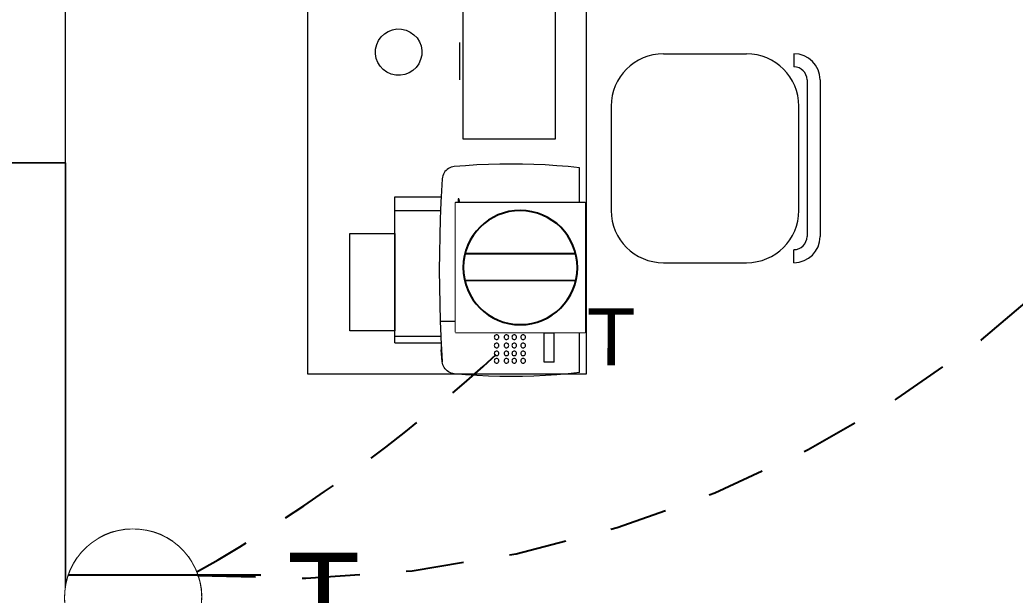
# Model space of a CAD drawing. Header units: metres. Extents: x -17 to 101, y 0 to 79.
# Drawn here: x 57.01 to 59.153, y 27.453 to 28.692 of the extents above; entities that cross this region are included whole.
import ezdxf

# ---------------------------------------------------------------- set-up
doc = ezdxf.new("R2010")
doc.units = ezdxf.units.M
doc.set_wipeout_variables(frame=1)
doc.linetypes.add('CONTINUA', pattern=[0])
doc.linetypes.add('HIDDEN2', pattern=[0.1875, 0.125, -0.0625])
doc.layers.add('Cotas varias El', color=253, linetype='Continuous', lineweight=13)
doc.layers.add('TOMACORRIENTE', color=5, linetype='HIDDEN2', lineweight=30)
doc.styles.add('style1', font='arial.ttf', dxfattribs={"height": 0.35})

# ---------------------------------------------------------------- blocks, each defined once
blk = doc.blocks.new('TOMACORRIENTE EN PISO')
at = {"layer": 'TOMACORRIENTE', "linetype": 'CONTINUA', "lineweight": 25}
blk.add_lwpolyline([(-0.1663, -0.1663), (0.1662, -0.1663), (0.1662, 0.1662), (-0.1663, 0.1662)], close=True, dxfattribs=at)
at = {"layer": 'TOMACORRIENTE', "color": 5, "linetype": 'CONTINUA', "style": 'style1', "text_generation_flag": 4}
blk.add_text('T', height=0.1466, rotation=179.8829, dxfattribs=at).set_placement((0.2959, -0.2513))
at = {"linetype": 'CONTINUA', "lineweight": 25}
blk.add_wipeout([(-0.1663, -0.1663), (0.1662, -0.1663), (0.1662, 0.1662), (-0.1663, 0.1662)], dxfattribs=at).dxf.layer = 'TOMACORRIENTE'
at = {"layer": 'TOMACORRIENTE', "color": 5, "linetype": 'CONTINUA', "lineweight": 25}
for p, q in [((-0.1421, 0.0364), (0.1422, 0.0358)), ((-0.1429, -0.0327), (0.1428, -0.0333))]:
    blk.add_line(p, q, dxfattribs=at)
blk.add_ellipse((0, 0), major_axis=(0.1039, 0.1035), ratio=1, start_param=5.497787, end_param=11.780972, dxfattribs=at)
blk = doc.blocks.new('Tomacorriente con puesta a tierra')
at = {"layer": 'TOMACORRIENTE'}
blk.add_lwpolyline([(0.111, 0.0379), (0.1065, 0.0493), (0.1007, 0.0601), (0.0939, 0.0703), (0.086, 0.0798), (0.0772, 0.0883), (0.0676, 0.0959), (0.0572, 0.1024), (0.0462, 0.1079), (0.0346, 0.1121), (0.0227, 0.1151), (0.0106, 0.1168), (-0.0017, 0.1173), (-0.014, 0.1165), (-0.0261, 0.1144), (-0.0379, 0.111), (-0.0493, 0.1065), (-0.0601, 0.1007), (-0.0703, 0.0939), (-0.0798, 0.086), (-0.0883, 0.0772), (-0.0959, 0.0676), (-0.1024, 0.0572), (-0.1079, 0.0462), (-0.1121, 0.0346), (-0.1151, 0.0227), (-0.1168, 0.0106), (-0.1173, -0.0017), (-0.1165, -0.014), (-0.1144, -0.0261), (-0.111, -0.0379), (-0.1065, -0.0493), (-0.1007, -0.0601), (-0.0939, -0.0703), (-0.086, -0.0798), (-0.0772, -0.0883), (-0.0676, -0.0959), (-0.0572, -0.1024), (-0.0462, -0.1079), (-0.0346, -0.1121), (-0.0227, -0.1151), (-0.0106, -0.1168), (0.0017, -0.1173), (0.014, -0.1165), (0.0261, -0.1144), (0.0379, -0.111), (0.0493, -0.1065), (0.0601, -0.1007), (0.0703, -0.0939), (0.0798, -0.086), (0.0883, -0.0772), (0.0959, -0.0676), (0.1024, -0.0572), (0.1079, -0.0462), (0.1121, -0.0346), (0.1151, -0.0227), (0.1168, -0.0106), (0.1173, 0.0017), (0.1165, 0.014), (0.1144, 0.0261)], close=True, dxfattribs=at)
at = {"layer": 'TOMACORRIENTE', "color": 5, "linetype": 'CONTINUA', "style": 'style1', "text_generation_flag": 4}
blk.add_text('T', height=0.1466, rotation=180, dxfattribs=at).set_placement((0.3906, -0.0687))
blk.add_wipeout([(0.111, 0.0379), (0.1065, 0.0493), (0.1007, 0.0601), (0.0939, 0.0703), (0.086, 0.0798), (0.0772, 0.0883), (0.0676, 0.0959), (0.0572, 0.1024), (0.0462, 0.1079), (0.0346, 0.1121), (0.0227, 0.1151), (0.0106, 0.1168), (-0.0017, 0.1173), (-0.014, 0.1165), (-0.0261, 0.1144), (-0.0379, 0.111), (-0.0493, 0.1065), (-0.0601, 0.1007), (-0.0703, 0.0939), (-0.0798, 0.086), (-0.0883, 0.0772), (-0.0959, 0.0676), (-0.1024, 0.0572), (-0.1079, 0.0462), (-0.1121, 0.0346), (-0.1151, 0.0227), (-0.1168, 0.0106), (-0.1173, -0.0017), (-0.1165, -0.014), (-0.1144, -0.0261), (-0.111, -0.0379), (-0.1065, -0.0493), (-0.1007, -0.0601), (-0.0939, -0.0703), (-0.086, -0.0798), (-0.0772, -0.0883), (-0.0676, -0.0959), (-0.0572, -0.1024), (-0.0462, -0.1079), (-0.0346, -0.1121), (-0.0227, -0.1151), (-0.0106, -0.1168), (0.0017, -0.1173), (0.014, -0.1165), (0.0261, -0.1144), (0.0379, -0.111), (0.0493, -0.1065), (0.0601, -0.1007), (0.0703, -0.0939), (0.0798, -0.086), (0.0883, -0.0772), (0.0959, -0.0676), (0.1024, -0.0572), (0.1079, -0.0462), (0.1121, -0.0346), (0.1151, -0.0227), (0.1168, -0.0106), (0.1173, 0.0017), (0.1165, 0.014), (0.1144, 0.0261)]).dxf.layer = 'TOMACORRIENTE'
at = {"layer": 'TOMACORRIENTE', "color": 5, "linetype": 'CONTINUA'}
for p, q in [((-0.1107, 0.0388), (0.2197, 0.0388)), ((-0.1107, -0.0388), (0.2197, -0.0388))]:
    blk.add_line(p, q, dxfattribs=at)

msp = doc.modelspace()

# ---------------------------------------------------------------- linework, layer by layer
at = {"layer": 'Cotas varias El', "extrusion": (0.00481, 0.03756, 0.999283)}
msp.add_line((57.9563, 28.6431, -0.0409), (57.9563, 28.5631, -0.0379), dxfattribs=at)
at = {"layer": 'Cotas varias El', "linetype": 'ByBlock'}
for p, q in [((58.3955, 28.6191), (58.5748, 28.6191)), ((58.6768, 28.6191), (58.6768, 28.591)), ((58.7049, 28.5629), (58.7049, 28.2254)), ((58.733, 28.5629), (58.733, 28.2254)), ((58.283, 28.5066), (58.283, 28.2816)), ((58.6873, 28.2816), (58.6873, 28.5066)), ((58.6768, 28.1691), (58.6768, 28.1972)), ((58.3955, 28.1691), (58.5748, 28.1691))]:
    msp.add_line(p, q, dxfattribs=at)
at = {"layer": 'Cotas varias El'}
for p, q in [((57.1077, 28.3839), (57.1077, 27.1296)), ((58.0431, 28.3814, -0.0424), (58.0186, 28.3807, -0.0424)), ((58.0676, 28.3816, -0.0424), (58.0431, 28.3814, -0.0424)), ((58.0922, 28.3814, -0.0424), (58.0676, 28.3816, -0.0424)), ((58.1167, 28.3807, -0.0424), (58.0922, 28.3814, -0.0424)), ((57.9232, 28.3625, -0.0424), (57.9216, 28.3596, -0.0424)), ((57.9251, 28.3653, -0.0424), (57.9232, 28.3625, -0.0424)), ((57.9273, 28.3678, -0.0424), (57.9251, 28.3653, -0.0424)), ((57.9298, 28.37, -0.0424), (57.9273, 28.3678, -0.0424)), ((57.9325, 28.3719, -0.0424), (57.9298, 28.37, -0.0424)), ((57.9354, 28.3735, -0.0424), (57.9325, 28.3719, -0.0424)), ((57.9385, 28.3748, -0.0424), (57.9354, 28.3735, -0.0424)), ((57.9418, 28.3756, -0.0424), (57.9385, 28.3748, -0.0424)), ((57.9451, 28.3761, -0.0424), (57.9418, 28.3756, -0.0424)), ((57.9695, 28.3781, -0.0424), (57.9451, 28.3761, -0.0424)), ((57.994, 28.3796, -0.0424), (57.9695, 28.3781, -0.0424)), ((58.0186, 28.3807, -0.0424), (57.994, 28.3796, -0.0424)), ((58.1412, 28.3796, -0.0424), (58.1167, 28.3807, -0.0424)), ((58.1657, 28.3781, -0.0424), (58.1412, 28.3796, -0.0424)), ((58.1902, 28.3761, -0.0424), (58.1657, 28.3781, -0.0424)), ((58.2146, 28.3737, -0.0424), (58.1902, 28.3761, -0.0424)), ((58.2146, 28.0429, -0.0424), (58.2146, 28.3737, -0.0424)), ((57.9191, 28.3499, -0.0424), (57.9183, 28.337, -0.0424)), ((57.9196, 28.3532, -0.0424), (57.9191, 28.3499, -0.0424)), ((57.9204, 28.3564, -0.0424), (57.9196, 28.3532, -0.0424)), ((57.9216, 28.3596, -0.0424), (57.9204, 28.3564, -0.0424)), ((57.9183, 28.337, -0.0424), (57.9169, 28.3112, -0.0424)), ((57.8169, 28.2812, -0.0424), (57.8169, 28.3112, -0.0424)), ((57.8169, 28.3112, -0.0424), (57.9169, 28.3112, -0.0424)), ((57.9163, 28.3003, -0.0424), (57.9155, 28.2812, -0.0424)), ((57.9169, 28.3112, -0.0424), (57.9163, 28.3003, -0.0424)), ((57.9538, 28.3065, -0.0424), (57.9531, 28.2952, -0.0424)), ((57.9539, 28.3066, -0.0424), (57.9538, 28.3065, -0.0424)), ((57.954, 28.3067, -0.0424), (57.9539, 28.3066, -0.0424)), ((57.9541, 28.3068, -0.0424), (57.954, 28.3067, -0.0424)), ((57.9542, 28.3069, -0.0424), (57.9541, 28.3068, -0.0424)), ((57.9544, 28.3069, -0.0424), (57.9542, 28.3069, -0.0424)), ((57.9545, 28.3069, -0.0424), (57.9544, 28.3069, -0.0424)), ((57.9547, 28.3069, -0.0424), (57.9545, 28.3069, -0.0424)), ((57.9548, 28.3069, -0.0424), (57.9547, 28.3069, -0.0424)), ((57.9549, 28.3068, -0.0424), (57.9548, 28.3069, -0.0424)), ((57.955, 28.3067, -0.0424), (57.9549, 28.3068, -0.0424)), ((57.9551, 28.3066, -0.0424), (57.955, 28.3067, -0.0424)), ((57.9552, 28.3065, -0.0424), (57.9551, 28.3066, -0.0424)), ((57.9552, 28.3065, -0.0424), (57.9567, 28.2952, -0.0424)), ((57.8169, 28.2317, -0.0424), (57.8169, 28.2812, -0.0424)), ((57.9155, 28.2812, -0.0424), (57.8169, 28.2812, -0.0424)), ((57.9155, 28.2812, -0.0424), (57.9148, 28.2636, -0.0424)), ((57.9521, 28.2772, -0.0424), (57.9513, 28.2592, -0.0424)), ((57.9531, 28.2952, -0.0424), (57.9521, 28.2772, -0.0424)), ((57.9567, 28.2952, -0.0424), (57.9587, 28.2773, -0.0424)), ((57.9587, 28.2773, -0.0424), (57.9603, 28.2593, -0.0424)), ((57.9148, 28.2636, -0.0424), (57.9137, 28.2268, -0.0424)), ((57.9513, 28.2592, -0.0424), (57.9507, 28.2412, -0.0424)), ((57.9603, 28.2593, -0.0424), (57.9614, 28.2413, -0.0424)), ((57.7199, 28.0227, -0.0424), (57.7199, 28.2317, -0.0424)), ((57.7199, 28.2317, -0.0424), (57.7867, 28.2317, -0.0424)), ((57.7867, 28.2317, -0.0424), (57.8169, 28.2317, -0.0424)), ((57.8169, 28.2317, -0.0424), (57.8169, 28.0227, -0.0424)), ((57.8169, 28.0227, -0.0424), (57.8169, 28.2317, -0.0424)), ((57.9507, 28.2412, -0.0424), (57.9504, 28.2232, -0.0424)), ((57.9614, 28.2413, -0.0424), (57.9621, 28.2232, -0.0424)), ((57.9137, 28.2268, -0.0424), (57.913, 28.19, -0.0424)), ((57.9504, 28.2232, -0.0424), (57.9503, 28.2051, -0.0424)), ((57.9536, 28.219, -0.0424), (57.9536, 28.202, -0.0424)), ((57.9596, 28.219, -0.0424), (57.9536, 28.219, -0.0424)), ((57.9596, 28.202, -0.0424), (57.9596, 28.219, -0.0424)), ((57.9621, 28.2232, -0.0424), (57.9623, 28.2051, -0.0424)), ((57.913, 28.19, -0.0424), (57.9128, 28.1532, -0.0424)), ((57.9503, 28.2051, -0.0424), (57.9504, 28.1871, -0.0424)), ((57.9536, 28.202, -0.0424), (57.9596, 28.202, -0.0424)), ((57.9623, 28.2051, -0.0424), (57.9621, 28.1871, -0.0424)), ((57.9504, 28.1871, -0.0424), (57.9507, 28.1691, -0.0424)), ((57.9507, 28.1691, -0.0424), (57.9513, 28.1511, -0.0424)), ((57.9614, 28.169, -0.0424), (57.9603, 28.151, -0.0424)), ((57.9621, 28.1871, -0.0424), (57.9614, 28.169, -0.0424)), ((57.9128, 28.1532, -0.0424), (57.913, 28.1165, -0.0424)), ((57.9513, 28.1511, -0.0424), (57.9521, 28.1331, -0.0424)), ((57.9603, 28.151, -0.0424), (57.9587, 28.133, -0.0424)), ((57.9521, 28.1331, -0.0424), (57.9531, 28.1151, -0.0424)), ((57.9587, 28.133, -0.0424), (57.9567, 28.115, -0.0424)), ((57.913, 28.1165, -0.0424), (57.9137, 28.0797, -0.0424)), ((57.9531, 28.1151, -0.0424), (57.9535, 28.1094, -0.0424)), ((57.9535, 28.1091, -0.0424), (57.9535, 28.1094, -0.0424)), ((57.9537, 28.1088, -0.0424), (57.9535, 28.1091, -0.0424)), ((57.9539, 28.1085, -0.0424), (57.9537, 28.1088, -0.0424)), ((57.9542, 28.1084, -0.0424), (57.9539, 28.1085, -0.0424)), ((57.9545, 28.1083, -0.0424), (57.9542, 28.1084, -0.0424)), ((57.9548, 28.1082, -0.0424), (57.9545, 28.1083, -0.0424)), ((57.9551, 28.1083, -0.0424), (57.9548, 28.1082, -0.0424)), ((57.9554, 28.1084, -0.0424), (57.9551, 28.1083, -0.0424)), ((57.9557, 28.1087, -0.0424), (57.9554, 28.1084, -0.0424)), ((57.9559, 28.1089, -0.0424), (57.9557, 28.1087, -0.0424)), ((57.956, 28.1093, -0.0424), (57.9559, 28.1089, -0.0424)), ((57.9567, 28.115, -0.0424), (57.956, 28.1096, -0.0424)), ((57.956, 28.1096, -0.0424), (57.956, 28.1093, -0.0424)), ((57.9137, 28.0797, -0.0424), (57.9148, 28.0429, -0.0424)), ((57.9148, 28.0429, -0.0424), (58.2146, 28.0429, -0.0424)), ((57.9148, 28.0429, -0.0424), (57.9161, 28.0112, -0.0424)), ((58.2146, 27.9327, -0.0424), (58.2146, 28.0429, -0.0424)), ((57.7867, 28.0227, -0.0424), (57.7199, 28.0227, -0.0424)), ((57.8169, 28.0227, -0.0424), (57.7867, 28.0227, -0.0424)), ((57.8169, 28.0112, -0.0424), (57.8169, 28.0227, -0.0424)), ((58.139, 28.0182, -0.0424), (58.16, 28.0182, -0.0424)), ((58.139, 27.9552, -0.0424), (58.139, 28.0182, -0.0424)), ((58.16, 27.9552, -0.0424), (58.16, 28.0182, -0.0424)), ((57.8169, 28.0112, -0.0424), (57.9161, 28.0112, -0.0424)), ((57.8169, 27.9962, -0.0424), (57.8169, 28.0112, -0.0424)), ((57.8169, 27.9962, -0.0424), (57.9168, 27.9962, -0.0424)), ((57.9161, 28.0112, -0.0424), (57.9163, 28.0062, -0.0424)), ((57.9163, 28.0062, -0.0424), (57.9168, 27.9962, -0.0424)), ((57.9168, 27.9962, -0.0424), (57.9169, 27.9953, -0.0424)), ((57.9169, 27.9953, -0.0424), (57.9169, 27.9812, -0.0424)), ((57.9169, 27.9953, -0.0424), (57.9183, 27.9694, -0.0424)), ((58.0315, 28.0102, -0.0424), (58.0314, 28.0089, -0.0424)), ((58.0314, 28.0089, -0.0424), (58.0315, 28.0076, -0.0424)), ((58.032, 28.0114, -0.0424), (58.0315, 28.0102, -0.0424)), ((58.0315, 28.0076, -0.0424), (58.032, 28.0064, -0.0424)), ((58.0328, 28.0124, -0.0424), (58.032, 28.0114, -0.0424)), ((58.032, 28.0064, -0.0424), (58.0328, 28.0053, -0.0424)), ((58.0339, 28.0132, -0.0424), (58.0328, 28.0124, -0.0424)), ((58.0328, 28.0053, -0.0424), (58.0339, 28.0045, -0.0424)), ((58.0351, 28.0137, -0.0424), (58.0339, 28.0132, -0.0424)), ((58.0339, 28.0045, -0.0424), (58.0351, 28.004, -0.0424)), ((58.0351, 27.9957, -0.0424), (58.0339, 27.9952, -0.0424)), ((58.0364, 28.0139, -0.0424), (58.0351, 28.0137, -0.0424)), ((58.0351, 28.004, -0.0424), (58.0364, 28.0039, -0.0424)), ((58.0364, 27.9959, -0.0424), (58.0351, 27.9957, -0.0424)), ((58.0376, 28.0137, -0.0424), (58.0364, 28.0139, -0.0424)), ((58.0364, 28.0039, -0.0424), (58.0376, 28.004, -0.0424)), ((58.0376, 27.9957, -0.0424), (58.0364, 27.9959, -0.0424)), ((58.0389, 28.0132, -0.0424), (58.0376, 28.0137, -0.0424)), ((58.0376, 28.004, -0.0424), (58.0389, 28.0045, -0.0424)), ((58.0389, 27.9952, -0.0424), (58.0376, 27.9957, -0.0424)), ((58.0399, 28.0124, -0.0424), (58.0389, 28.0132, -0.0424)), ((58.0389, 28.0045, -0.0424), (58.0399, 28.0053, -0.0424)), ((58.0407, 28.0114, -0.0424), (58.0399, 28.0124, -0.0424)), ((58.0399, 28.0053, -0.0424), (58.0407, 28.0064, -0.0424)), ((58.0412, 28.0102, -0.0424), (58.0407, 28.0114, -0.0424)), ((58.0407, 28.0064, -0.0424), (58.0412, 28.0076, -0.0424)), ((58.0414, 28.0089, -0.0424), (58.0412, 28.0102, -0.0424)), ((58.0412, 28.0076, -0.0424), (58.0414, 28.0089, -0.0424)), ((58.0525, 28.0102, -0.0424), (58.0524, 28.0089, -0.0424)), ((58.0524, 28.0089, -0.0424), (58.0525, 28.0076, -0.0424)), ((58.053, 28.0114, -0.0424), (58.0525, 28.0102, -0.0424)), ((58.0525, 28.0076, -0.0424), (58.053, 28.0064, -0.0424)), ((58.0538, 28.0124, -0.0424), (58.053, 28.0114, -0.0424)), ((58.053, 28.0064, -0.0424), (58.0538, 28.0053, -0.0424)), ((58.0549, 28.0132, -0.0424), (58.0538, 28.0124, -0.0424)), ((58.0538, 28.0053, -0.0424), (58.0549, 28.0045, -0.0424)), ((58.0561, 28.0137, -0.0424), (58.0549, 28.0132, -0.0424)), ((58.0549, 28.0045, -0.0424), (58.0561, 28.004, -0.0424)), ((58.0561, 27.9957, -0.0424), (58.0549, 27.9952, -0.0424)), ((58.0574, 28.0139, -0.0424), (58.0561, 28.0137, -0.0424)), ((58.0561, 28.004, -0.0424), (58.0574, 28.0039, -0.0424)), ((58.0574, 27.9959, -0.0424), (58.0561, 27.9957, -0.0424)), ((58.0586, 28.0137, -0.0424), (58.0574, 28.0139, -0.0424)), ((58.0574, 28.0039, -0.0424), (58.0586, 28.004, -0.0424)), ((58.0586, 27.9957, -0.0424), (58.0574, 27.9959, -0.0424)), ((58.0599, 28.0132, -0.0424), (58.0586, 28.0137, -0.0424)), ((58.0586, 28.004, -0.0424), (58.0599, 28.0045, -0.0424)), ((58.0599, 27.9952, -0.0424), (58.0586, 27.9957, -0.0424)), ((58.0609, 28.0124, -0.0424), (58.0599, 28.0132, -0.0424)), ((58.0599, 28.0045, -0.0424), (58.0609, 28.0053, -0.0424)), ((58.0617, 28.0114, -0.0424), (58.0609, 28.0124, -0.0424)), ((58.0609, 28.0053, -0.0424), (58.0617, 28.0064, -0.0424)), ((58.0622, 28.0102, -0.0424), (58.0617, 28.0114, -0.0424)), ((58.0617, 28.0064, -0.0424), (58.0622, 28.0076, -0.0424)), ((58.0624, 28.0089, -0.0424), (58.0622, 28.0102, -0.0424)), ((58.0622, 28.0076, -0.0424), (58.0624, 28.0089, -0.0424)), ((58.0695, 28.0102, -0.0424), (58.0694, 28.0089, -0.0424)), ((58.0694, 28.0089, -0.0424), (58.0695, 28.0076, -0.0424)), ((58.07, 28.0114, -0.0424), (58.0695, 28.0102, -0.0424)), ((58.0695, 28.0076, -0.0424), (58.07, 28.0064, -0.0424)), ((58.0708, 28.0124, -0.0424), (58.07, 28.0114, -0.0424)), ((58.07, 28.0064, -0.0424), (58.0708, 28.0053, -0.0424)), ((58.0719, 28.0132, -0.0424), (58.0708, 28.0124, -0.0424)), ((58.0708, 28.0053, -0.0424), (58.0719, 28.0045, -0.0424)), ((58.0731, 28.0137, -0.0424), (58.0719, 28.0132, -0.0424)), ((58.0719, 28.0045, -0.0424), (58.0731, 28.004, -0.0424)), ((58.0731, 27.9957, -0.0424), (58.0719, 27.9952, -0.0424)), ((58.0744, 28.0139, -0.0424), (58.0731, 28.0137, -0.0424)), ((58.0731, 28.004, -0.0424), (58.0744, 28.0039, -0.0424)), ((58.0744, 27.9959, -0.0424), (58.0731, 27.9957, -0.0424)), ((58.0756, 28.0137, -0.0424), (58.0744, 28.0139, -0.0424)), ((58.0744, 28.0039, -0.0424), (58.0756, 28.004, -0.0424)), ((58.0756, 27.9957, -0.0424), (58.0744, 27.9959, -0.0424)), ((58.0769, 28.0132, -0.0424), (58.0756, 28.0137, -0.0424)), ((58.0756, 28.004, -0.0424), (58.0769, 28.0045, -0.0424)), ((58.0769, 27.9952, -0.0424), (58.0756, 27.9957, -0.0424)), ((58.0779, 28.0124, -0.0424), (58.0769, 28.0132, -0.0424)), ((58.0769, 28.0045, -0.0424), (58.0779, 28.0053, -0.0424)), ((58.0787, 28.0114, -0.0424), (58.0779, 28.0124, -0.0424)), ((58.0779, 28.0053, -0.0424), (58.0787, 28.0064, -0.0424)), ((58.0792, 28.0102, -0.0424), (58.0787, 28.0114, -0.0424)), ((58.0787, 28.0064, -0.0424), (58.0792, 28.0076, -0.0424)), ((58.0794, 28.0089, -0.0424), (58.0792, 28.0102, -0.0424)), ((58.0792, 28.0076, -0.0424), (58.0794, 28.0089, -0.0424)), ((58.0885, 28.0102, -0.0424), (58.0884, 28.0089, -0.0424)), ((58.0884, 28.0089, -0.0424), (58.0885, 28.0076, -0.0424)), ((58.089, 28.0114, -0.0424), (58.0885, 28.0102, -0.0424)), ((58.0885, 28.0076, -0.0424), (58.089, 28.0064, -0.0424)), ((58.0898, 28.0124, -0.0424), (58.089, 28.0114, -0.0424)), ((58.089, 28.0064, -0.0424), (58.0898, 28.0053, -0.0424)), ((58.0909, 28.0132, -0.0424), (58.0898, 28.0124, -0.0424)), ((58.0898, 28.0053, -0.0424), (58.0909, 28.0045, -0.0424)), ((58.0921, 28.0137, -0.0424), (58.0909, 28.0132, -0.0424)), ((58.0909, 28.0045, -0.0424), (58.0921, 28.004, -0.0424)), ((58.0921, 27.9957, -0.0424), (58.0909, 27.9952, -0.0424)), ((58.0934, 28.0139, -0.0424), (58.0921, 28.0137, -0.0424)), ((58.0921, 28.004, -0.0424), (58.0934, 28.0039, -0.0424)), ((58.0934, 27.9959, -0.0424), (58.0921, 27.9957, -0.0424)), ((58.0946, 28.0137, -0.0424), (58.0934, 28.0139, -0.0424)), ((58.0934, 28.0039, -0.0424), (58.0946, 28.004, -0.0424)), ((58.0946, 27.9957, -0.0424), (58.0934, 27.9959, -0.0424)), ((58.0959, 28.0132, -0.0424), (58.0946, 28.0137, -0.0424)), ((58.0946, 28.004, -0.0424), (58.0959, 28.0045, -0.0424)), ((58.0959, 27.9952, -0.0424), (58.0946, 27.9957, -0.0424)), ((58.0969, 28.0124, -0.0424), (58.0959, 28.0132, -0.0424)), ((58.0959, 28.0045, -0.0424), (58.0969, 28.0053, -0.0424)), ((58.0977, 28.0114, -0.0424), (58.0969, 28.0124, -0.0424)), ((58.0969, 28.0053, -0.0424), (58.0977, 28.0064, -0.0424)), ((58.0982, 28.0102, -0.0424), (58.0977, 28.0114, -0.0424)), ((58.0977, 28.0064, -0.0424), (58.0982, 28.0076, -0.0424)), ((58.0984, 28.0089, -0.0424), (58.0982, 28.0102, -0.0424)), ((58.0982, 28.0076, -0.0424), (58.0984, 28.0089, -0.0424)), ((57.9191, 27.9558, -0.0424), (57.9169, 27.9812, -0.0424)), ((58.0315, 27.9922, -0.0424), (58.0314, 27.9909, -0.0424)), ((58.0314, 27.9909, -0.0424), (58.0315, 27.9896, -0.0424)), ((58.0315, 27.9752, -0.0424), (58.0314, 27.9739, -0.0424)), ((58.0314, 27.9739, -0.0424), (58.0315, 27.9726, -0.0424)), ((58.032, 27.9934, -0.0424), (58.0315, 27.9922, -0.0424)), ((58.0315, 27.9896, -0.0424), (58.032, 27.9884, -0.0424)), ((58.032, 27.9764, -0.0424), (58.0315, 27.9752, -0.0424)), ((58.0328, 27.9944, -0.0424), (58.032, 27.9934, -0.0424)), ((58.032, 27.9884, -0.0424), (58.0328, 27.9873, -0.0424)), ((58.0328, 27.9774, -0.0424), (58.032, 27.9764, -0.0424)), ((58.0339, 27.9952, -0.0424), (58.0328, 27.9944, -0.0424)), ((58.0328, 27.9873, -0.0424), (58.0339, 27.9865, -0.0424)), ((58.0339, 27.9782, -0.0424), (58.0328, 27.9774, -0.0424)), ((58.0339, 27.9865, -0.0424), (58.0351, 27.986, -0.0424)), ((58.0351, 27.9787, -0.0424), (58.0339, 27.9782, -0.0424)), ((58.0351, 27.986, -0.0424), (58.0364, 27.9859, -0.0424)), ((58.0364, 27.9789, -0.0424), (58.0351, 27.9787, -0.0424)), ((58.0364, 27.9859, -0.0424), (58.0376, 27.986, -0.0424)), ((58.0376, 27.9787, -0.0424), (58.0364, 27.9789, -0.0424)), ((58.0376, 27.986, -0.0424), (58.0389, 27.9865, -0.0424)), ((58.0389, 27.9782, -0.0424), (58.0376, 27.9787, -0.0424)), ((58.0399, 27.9944, -0.0424), (58.0389, 27.9952, -0.0424)), ((58.0389, 27.9865, -0.0424), (58.0399, 27.9873, -0.0424)), ((58.0399, 27.9774, -0.0424), (58.0389, 27.9782, -0.0424)), ((58.0407, 27.9934, -0.0424), (58.0399, 27.9944, -0.0424)), ((58.0399, 27.9873, -0.0424), (58.0407, 27.9884, -0.0424)), ((58.0407, 27.9764, -0.0424), (58.0399, 27.9774, -0.0424)), ((58.0412, 27.9922, -0.0424), (58.0407, 27.9934, -0.0424)), ((58.0407, 27.9884, -0.0424), (58.0412, 27.9896, -0.0424)), ((58.0412, 27.9752, -0.0424), (58.0407, 27.9764, -0.0424)), ((58.0414, 27.9909, -0.0424), (58.0412, 27.9922, -0.0424)), ((58.0412, 27.9896, -0.0424), (58.0414, 27.9909, -0.0424)), ((58.0414, 27.9739, -0.0424), (58.0412, 27.9752, -0.0424)), ((58.0412, 27.9726, -0.0424), (58.0414, 27.9739, -0.0424)), ((58.0525, 27.9922, -0.0424), (58.0524, 27.9909, -0.0424)), ((58.0524, 27.9909, -0.0424), (58.0525, 27.9896, -0.0424)), ((58.0525, 27.9752, -0.0424), (58.0524, 27.9739, -0.0424)), ((58.0524, 27.9739, -0.0424), (58.0525, 27.9726, -0.0424)), ((58.053, 27.9934, -0.0424), (58.0525, 27.9922, -0.0424)), ((58.0525, 27.9896, -0.0424), (58.053, 27.9884, -0.0424)), ((58.053, 27.9764, -0.0424), (58.0525, 27.9752, -0.0424)), ((58.0538, 27.9944, -0.0424), (58.053, 27.9934, -0.0424)), ((58.053, 27.9884, -0.0424), (58.0538, 27.9873, -0.0424)), ((58.0538, 27.9774, -0.0424), (58.053, 27.9764, -0.0424)), ((58.0549, 27.9952, -0.0424), (58.0538, 27.9944, -0.0424)), ((58.0538, 27.9873, -0.0424), (58.0549, 27.9865, -0.0424)), ((58.0549, 27.9782, -0.0424), (58.0538, 27.9774, -0.0424)), ((58.0549, 27.9865, -0.0424), (58.0561, 27.986, -0.0424)), ((58.0561, 27.9787, -0.0424), (58.0549, 27.9782, -0.0424)), ((58.0561, 27.986, -0.0424), (58.0574, 27.9859, -0.0424)), ((58.0574, 27.9789, -0.0424), (58.0561, 27.9787, -0.0424)), ((58.0574, 27.9859, -0.0424), (58.0586, 27.986, -0.0424)), ((58.0586, 27.9787, -0.0424), (58.0574, 27.9789, -0.0424)), ((58.0586, 27.986, -0.0424), (58.0599, 27.9865, -0.0424)), ((58.0599, 27.9782, -0.0424), (58.0586, 27.9787, -0.0424)), ((58.0609, 27.9944, -0.0424), (58.0599, 27.9952, -0.0424)), ((58.0599, 27.9865, -0.0424), (58.0609, 27.9873, -0.0424)), ((58.0609, 27.9774, -0.0424), (58.0599, 27.9782, -0.0424)), ((58.0617, 27.9934, -0.0424), (58.0609, 27.9944, -0.0424)), ((58.0609, 27.9873, -0.0424), (58.0617, 27.9884, -0.0424)), ((58.0617, 27.9764, -0.0424), (58.0609, 27.9774, -0.0424)), ((58.0622, 27.9922, -0.0424), (58.0617, 27.9934, -0.0424)), ((58.0617, 27.9884, -0.0424), (58.0622, 27.9896, -0.0424)), ((58.0622, 27.9752, -0.0424), (58.0617, 27.9764, -0.0424)), ((58.0624, 27.9909, -0.0424), (58.0622, 27.9922, -0.0424)), ((58.0622, 27.9896, -0.0424), (58.0624, 27.9909, -0.0424)), ((58.0624, 27.9739, -0.0424), (58.0622, 27.9752, -0.0424)), ((58.0622, 27.9726, -0.0424), (58.0624, 27.9739, -0.0424)), ((58.0695, 27.9922, -0.0424), (58.0694, 27.9909, -0.0424)), ((58.0694, 27.9909, -0.0424), (58.0695, 27.9896, -0.0424)), ((58.0695, 27.9752, -0.0424), (58.0694, 27.9739, -0.0424)), ((58.0694, 27.9739, -0.0424), (58.0695, 27.9726, -0.0424)), ((58.07, 27.9934, -0.0424), (58.0695, 27.9922, -0.0424)), ((58.0695, 27.9896, -0.0424), (58.07, 27.9884, -0.0424)), ((58.07, 27.9764, -0.0424), (58.0695, 27.9752, -0.0424)), ((58.0708, 27.9944, -0.0424), (58.07, 27.9934, -0.0424)), ((58.07, 27.9884, -0.0424), (58.0708, 27.9873, -0.0424)), ((58.0708, 27.9774, -0.0424), (58.07, 27.9764, -0.0424)), ((58.0719, 27.9952, -0.0424), (58.0708, 27.9944, -0.0424)), ((58.0708, 27.9873, -0.0424), (58.0719, 27.9865, -0.0424)), ((58.0719, 27.9782, -0.0424), (58.0708, 27.9774, -0.0424)), ((58.0719, 27.9865, -0.0424), (58.0731, 27.986, -0.0424)), ((58.0731, 27.9787, -0.0424), (58.0719, 27.9782, -0.0424)), ((58.0731, 27.986, -0.0424), (58.0744, 27.9859, -0.0424)), ((58.0744, 27.9789, -0.0424), (58.0731, 27.9787, -0.0424)), ((58.0744, 27.9859, -0.0424), (58.0756, 27.986, -0.0424)), ((58.0756, 27.9787, -0.0424), (58.0744, 27.9789, -0.0424)), ((58.0756, 27.986, -0.0424), (58.0769, 27.9865, -0.0424)), ((58.0769, 27.9782, -0.0424), (58.0756, 27.9787, -0.0424)), ((58.0779, 27.9944, -0.0424), (58.0769, 27.9952, -0.0424)), ((58.0769, 27.9865, -0.0424), (58.0779, 27.9873, -0.0424)), ((58.0779, 27.9774, -0.0424), (58.0769, 27.9782, -0.0424)), ((58.0787, 27.9934, -0.0424), (58.0779, 27.9944, -0.0424)), ((58.0779, 27.9873, -0.0424), (58.0787, 27.9884, -0.0424)), ((58.0787, 27.9764, -0.0424), (58.0779, 27.9774, -0.0424)), ((58.0792, 27.9922, -0.0424), (58.0787, 27.9934, -0.0424)), ((58.0787, 27.9884, -0.0424), (58.0792, 27.9896, -0.0424)), ((58.0792, 27.9752, -0.0424), (58.0787, 27.9764, -0.0424)), ((58.0794, 27.9909, -0.0424), (58.0792, 27.9922, -0.0424)), ((58.0792, 27.9896, -0.0424), (58.0794, 27.9909, -0.0424)), ((58.0794, 27.9739, -0.0424), (58.0792, 27.9752, -0.0424)), ((58.0792, 27.9726, -0.0424), (58.0794, 27.9739, -0.0424)), ((58.0885, 27.9922, -0.0424), (58.0884, 27.9909, -0.0424)), ((58.0884, 27.9909, -0.0424), (58.0885, 27.9896, -0.0424)), ((58.0885, 27.9752, -0.0424), (58.0884, 27.9739, -0.0424)), ((58.0884, 27.9739, -0.0424), (58.0885, 27.9726, -0.0424)), ((58.089, 27.9934, -0.0424), (58.0885, 27.9922, -0.0424)), ((58.0885, 27.9896, -0.0424), (58.089, 27.9884, -0.0424)), ((58.089, 27.9764, -0.0424), (58.0885, 27.9752, -0.0424)), ((58.0898, 27.9944, -0.0424), (58.089, 27.9934, -0.0424)), ((58.089, 27.9884, -0.0424), (58.0898, 27.9873, -0.0424)), ((58.0898, 27.9774, -0.0424), (58.089, 27.9764, -0.0424)), ((58.0909, 27.9952, -0.0424), (58.0898, 27.9944, -0.0424)), ((58.0898, 27.9873, -0.0424), (58.0909, 27.9865, -0.0424)), ((58.0909, 27.9782, -0.0424), (58.0898, 27.9774, -0.0424)), ((58.0909, 27.9865, -0.0424), (58.0921, 27.986, -0.0424)), ((58.0921, 27.9787, -0.0424), (58.0909, 27.9782, -0.0424)), ((58.0921, 27.986, -0.0424), (58.0934, 27.9859, -0.0424)), ((58.0934, 27.9789, -0.0424), (58.0921, 27.9787, -0.0424)), ((58.0934, 27.9859, -0.0424), (58.0946, 27.986, -0.0424)), ((58.0946, 27.9787, -0.0424), (58.0934, 27.9789, -0.0424)), ((58.0946, 27.986, -0.0424), (58.0959, 27.9865, -0.0424)), ((58.0959, 27.9782, -0.0424), (58.0946, 27.9787, -0.0424)), ((58.0969, 27.9944, -0.0424), (58.0959, 27.9952, -0.0424)), ((58.0959, 27.9865, -0.0424), (58.0969, 27.9873, -0.0424)), ((58.0969, 27.9774, -0.0424), (58.0959, 27.9782, -0.0424)), ((58.0977, 27.9934, -0.0424), (58.0969, 27.9944, -0.0424)), ((58.0969, 27.9873, -0.0424), (58.0977, 27.9884, -0.0424)), ((58.0977, 27.9764, -0.0424), (58.0969, 27.9774, -0.0424)), ((58.0982, 27.9922, -0.0424), (58.0977, 27.9934, -0.0424)), ((58.0977, 27.9884, -0.0424), (58.0982, 27.9896, -0.0424)), ((58.0982, 27.9752, -0.0424), (58.0977, 27.9764, -0.0424)), ((58.0984, 27.9909, -0.0424), (58.0982, 27.9922, -0.0424)), ((58.0982, 27.9896, -0.0424), (58.0984, 27.9909, -0.0424)), ((58.0984, 27.9739, -0.0424), (58.0982, 27.9752, -0.0424)), ((58.0982, 27.9726, -0.0424), (58.0984, 27.9739, -0.0424)), ((57.9183, 27.9694, -0.0424), (57.9191, 27.9558, -0.0424)), ((57.9197, 27.9525, -0.0424), (57.9191, 27.9558, -0.0424)), ((57.9206, 27.9494, -0.0424), (57.9197, 27.9525, -0.0424)), ((58.0315, 27.9592, -0.0424), (58.0314, 27.9579, -0.0424)), ((58.0314, 27.9579, -0.0424), (58.0315, 27.9566, -0.0424)), ((58.0315, 27.9726, -0.0424), (58.032, 27.9714, -0.0424)), ((58.032, 27.9604, -0.0424), (58.0315, 27.9592, -0.0424)), ((58.0315, 27.9566, -0.0424), (58.032, 27.9554, -0.0424)), ((58.032, 27.9714, -0.0424), (58.0328, 27.9703, -0.0424)), ((58.0328, 27.9614, -0.0424), (58.032, 27.9604, -0.0424)), ((58.032, 27.9554, -0.0424), (58.0328, 27.9543, -0.0424)), ((58.0328, 27.9703, -0.0424), (58.0339, 27.9695, -0.0424)), ((58.0339, 27.9622, -0.0424), (58.0328, 27.9614, -0.0424)), ((58.0328, 27.9543, -0.0424), (58.0339, 27.9535, -0.0424)), ((58.0339, 27.9695, -0.0424), (58.0351, 27.969, -0.0424)), ((58.0351, 27.9627, -0.0424), (58.0339, 27.9622, -0.0424)), ((58.0339, 27.9535, -0.0424), (58.0351, 27.953, -0.0424)), ((58.0351, 27.969, -0.0424), (58.0364, 27.9689, -0.0424)), ((58.0364, 27.9629, -0.0424), (58.0351, 27.9627, -0.0424)), ((58.0351, 27.953, -0.0424), (58.0364, 27.9529, -0.0424)), ((58.0364, 27.9689, -0.0424), (58.0376, 27.969, -0.0424)), ((58.0376, 27.9627, -0.0424), (58.0364, 27.9629, -0.0424)), ((58.0364, 27.9529, -0.0424), (58.0376, 27.953, -0.0424)), ((58.0376, 27.969, -0.0424), (58.0389, 27.9695, -0.0424)), ((58.0389, 27.9622, -0.0424), (58.0376, 27.9627, -0.0424)), ((58.0376, 27.953, -0.0424), (58.0389, 27.9535, -0.0424)), ((58.0389, 27.9695, -0.0424), (58.0399, 27.9703, -0.0424)), ((58.0399, 27.9614, -0.0424), (58.0389, 27.9622, -0.0424)), ((58.0389, 27.9535, -0.0424), (58.0399, 27.9543, -0.0424)), ((58.0399, 27.9703, -0.0424), (58.0407, 27.9714, -0.0424)), ((58.0407, 27.9604, -0.0424), (58.0399, 27.9614, -0.0424)), ((58.0399, 27.9543, -0.0424), (58.0407, 27.9554, -0.0424)), ((58.0407, 27.9714, -0.0424), (58.0412, 27.9726, -0.0424)), ((58.0412, 27.9592, -0.0424), (58.0407, 27.9604, -0.0424)), ((58.0407, 27.9554, -0.0424), (58.0412, 27.9566, -0.0424)), ((58.0414, 27.9579, -0.0424), (58.0412, 27.9592, -0.0424)), ((58.0412, 27.9566, -0.0424), (58.0414, 27.9579, -0.0424)), ((58.0525, 27.9592, -0.0424), (58.0524, 27.9579, -0.0424)), ((58.0524, 27.9579, -0.0424), (58.0525, 27.9566, -0.0424)), ((58.0525, 27.9726, -0.0424), (58.053, 27.9714, -0.0424)), ((58.053, 27.9604, -0.0424), (58.0525, 27.9592, -0.0424)), ((58.0525, 27.9566, -0.0424), (58.053, 27.9554, -0.0424)), ((58.053, 27.9714, -0.0424), (58.0538, 27.9703, -0.0424)), ((58.0538, 27.9614, -0.0424), (58.053, 27.9604, -0.0424)), ((58.053, 27.9554, -0.0424), (58.0538, 27.9543, -0.0424)), ((58.0538, 27.9703, -0.0424), (58.0549, 27.9695, -0.0424)), ((58.0549, 27.9622, -0.0424), (58.0538, 27.9614, -0.0424)), ((58.0538, 27.9543, -0.0424), (58.0549, 27.9535, -0.0424)), ((58.0549, 27.9695, -0.0424), (58.0561, 27.969, -0.0424)), ((58.0561, 27.9627, -0.0424), (58.0549, 27.9622, -0.0424)), ((58.0549, 27.9535, -0.0424), (58.0561, 27.953, -0.0424)), ((58.0561, 27.969, -0.0424), (58.0574, 27.9689, -0.0424)), ((58.0574, 27.9629, -0.0424), (58.0561, 27.9627, -0.0424)), ((58.0561, 27.953, -0.0424), (58.0574, 27.9529, -0.0424)), ((58.0574, 27.9689, -0.0424), (58.0586, 27.969, -0.0424)), ((58.0586, 27.9627, -0.0424), (58.0574, 27.9629, -0.0424)), ((58.0574, 27.9529, -0.0424), (58.0586, 27.953, -0.0424)), ((58.0586, 27.969, -0.0424), (58.0599, 27.9695, -0.0424)), ((58.0599, 27.9622, -0.0424), (58.0586, 27.9627, -0.0424)), ((58.0586, 27.953, -0.0424), (58.0599, 27.9535, -0.0424)), ((58.0599, 27.9695, -0.0424), (58.0609, 27.9703, -0.0424)), ((58.0609, 27.9614, -0.0424), (58.0599, 27.9622, -0.0424)), ((58.0599, 27.9535, -0.0424), (58.0609, 27.9543, -0.0424)), ((58.0609, 27.9703, -0.0424), (58.0617, 27.9714, -0.0424)), ((58.0617, 27.9604, -0.0424), (58.0609, 27.9614, -0.0424)), ((58.0609, 27.9543, -0.0424), (58.0617, 27.9554, -0.0424)), ((58.0617, 27.9714, -0.0424), (58.0622, 27.9726, -0.0424)), ((58.0622, 27.9592, -0.0424), (58.0617, 27.9604, -0.0424)), ((58.0617, 27.9554, -0.0424), (58.0622, 27.9566, -0.0424)), ((58.0624, 27.9579, -0.0424), (58.0622, 27.9592, -0.0424)), ((58.0622, 27.9566, -0.0424), (58.0624, 27.9579, -0.0424)), ((58.0695, 27.9592, -0.0424), (58.0694, 27.9579, -0.0424)), ((58.0694, 27.9579, -0.0424), (58.0695, 27.9566, -0.0424)), ((58.0695, 27.9726, -0.0424), (58.07, 27.9714, -0.0424)), ((58.07, 27.9604, -0.0424), (58.0695, 27.9592, -0.0424)), ((58.0695, 27.9566, -0.0424), (58.07, 27.9554, -0.0424)), ((58.07, 27.9714, -0.0424), (58.0708, 27.9703, -0.0424)), ((58.0708, 27.9614, -0.0424), (58.07, 27.9604, -0.0424)), ((58.07, 27.9554, -0.0424), (58.0708, 27.9543, -0.0424)), ((58.0708, 27.9703, -0.0424), (58.0719, 27.9695, -0.0424)), ((58.0719, 27.9622, -0.0424), (58.0708, 27.9614, -0.0424)), ((58.0708, 27.9543, -0.0424), (58.0719, 27.9535, -0.0424)), ((58.0719, 27.9695, -0.0424), (58.0731, 27.969, -0.0424)), ((58.0731, 27.9627, -0.0424), (58.0719, 27.9622, -0.0424)), ((58.0719, 27.9535, -0.0424), (58.0731, 27.953, -0.0424)), ((58.0731, 27.969, -0.0424), (58.0744, 27.9689, -0.0424)), ((58.0744, 27.9629, -0.0424), (58.0731, 27.9627, -0.0424)), ((58.0731, 27.953, -0.0424), (58.0744, 27.9529, -0.0424)), ((58.0744, 27.9689, -0.0424), (58.0756, 27.969, -0.0424)), ((58.0756, 27.9627, -0.0424), (58.0744, 27.9629, -0.0424)), ((58.0744, 27.9529, -0.0424), (58.0756, 27.953, -0.0424)), ((58.0756, 27.969, -0.0424), (58.0769, 27.9695, -0.0424)), ((58.0769, 27.9622, -0.0424), (58.0756, 27.9627, -0.0424)), ((58.0756, 27.953, -0.0424), (58.0769, 27.9535, -0.0424)), ((58.0769, 27.9695, -0.0424), (58.0779, 27.9703, -0.0424)), ((58.0779, 27.9614, -0.0424), (58.0769, 27.9622, -0.0424)), ((58.0769, 27.9535, -0.0424), (58.0779, 27.9543, -0.0424)), ((58.0779, 27.9703, -0.0424), (58.0787, 27.9714, -0.0424)), ((58.0787, 27.9604, -0.0424), (58.0779, 27.9614, -0.0424)), ((58.0779, 27.9543, -0.0424), (58.0787, 27.9554, -0.0424)), ((58.0787, 27.9714, -0.0424), (58.0792, 27.9726, -0.0424)), ((58.0792, 27.9592, -0.0424), (58.0787, 27.9604, -0.0424)), ((58.0787, 27.9554, -0.0424), (58.0792, 27.9566, -0.0424)), ((58.0794, 27.9579, -0.0424), (58.0792, 27.9592, -0.0424)), ((58.0792, 27.9566, -0.0424), (58.0794, 27.9579, -0.0424)), ((58.0885, 27.9592, -0.0424), (58.0884, 27.9579, -0.0424)), ((58.0884, 27.9579, -0.0424), (58.0885, 27.9566, -0.0424)), ((58.0885, 27.9726, -0.0424), (58.089, 27.9714, -0.0424)), ((58.089, 27.9604, -0.0424), (58.0885, 27.9592, -0.0424)), ((58.0885, 27.9566, -0.0424), (58.089, 27.9554, -0.0424)), ((58.089, 27.9714, -0.0424), (58.0898, 27.9703, -0.0424)), ((58.0898, 27.9614, -0.0424), (58.089, 27.9604, -0.0424)), ((58.089, 27.9554, -0.0424), (58.0898, 27.9543, -0.0424)), ((58.0898, 27.9703, -0.0424), (58.0909, 27.9695, -0.0424)), ((58.0909, 27.9622, -0.0424), (58.0898, 27.9614, -0.0424)), ((58.0898, 27.9543, -0.0424), (58.0909, 27.9535, -0.0424)), ((58.0909, 27.9695, -0.0424), (58.0921, 27.969, -0.0424)), ((58.0921, 27.9627, -0.0424), (58.0909, 27.9622, -0.0424)), ((58.0909, 27.9535, -0.0424), (58.0921, 27.953, -0.0424)), ((58.0921, 27.969, -0.0424), (58.0934, 27.9689, -0.0424)), ((58.0934, 27.9629, -0.0424), (58.0921, 27.9627, -0.0424)), ((58.0921, 27.953, -0.0424), (58.0934, 27.9529, -0.0424)), ((58.0934, 27.9689, -0.0424), (58.0946, 27.969, -0.0424)), ((58.0946, 27.9627, -0.0424), (58.0934, 27.9629, -0.0424)), ((58.0934, 27.9529, -0.0424), (58.0946, 27.953, -0.0424)), ((58.0946, 27.969, -0.0424), (58.0959, 27.9695, -0.0424)), ((58.0959, 27.9622, -0.0424), (58.0946, 27.9627, -0.0424)), ((58.0946, 27.953, -0.0424), (58.0959, 27.9535, -0.0424)), ((58.0959, 27.9695, -0.0424), (58.0969, 27.9703, -0.0424)), ((58.0969, 27.9614, -0.0424), (58.0959, 27.9622, -0.0424)), ((58.0959, 27.9535, -0.0424), (58.0969, 27.9543, -0.0424)), ((58.0969, 27.9703, -0.0424), (58.0977, 27.9714, -0.0424)), ((58.0977, 27.9604, -0.0424), (58.0969, 27.9614, -0.0424)), ((58.0969, 27.9543, -0.0424), (58.0977, 27.9554, -0.0424)), ((58.0977, 27.9714, -0.0424), (58.0982, 27.9726, -0.0424)), ((58.0982, 27.9592, -0.0424), (58.0977, 27.9604, -0.0424)), ((58.0977, 27.9554, -0.0424), (58.0982, 27.9566, -0.0424)), ((58.0984, 27.9579, -0.0424), (58.0982, 27.9592, -0.0424)), ((58.0982, 27.9566, -0.0424), (58.0984, 27.9579, -0.0424)), ((58.16, 27.9552, -0.0424), (58.139, 27.9552, -0.0424)), ((57.9218, 27.9463, -0.0424), (57.9206, 27.9494, -0.0424)), ((57.9234, 27.9434, -0.0424), (57.9218, 27.9463, -0.0424)), ((57.9253, 27.9408, -0.0424), (57.9234, 27.9434, -0.0424)), ((57.9275, 27.9383, -0.0424), (57.9253, 27.9408, -0.0424)), ((57.93, 27.9361, -0.0424), (57.9275, 27.9383, -0.0424)), ((57.9327, 27.9342, -0.0424), (57.93, 27.9361, -0.0424)), ((57.9356, 27.9327, -0.0424), (57.9327, 27.9342, -0.0424)), ((57.9386, 27.9314, -0.0424), (57.9356, 27.9327, -0.0424)), ((57.9418, 27.9306, -0.0424), (57.9386, 27.9314, -0.0424)), ((58.2146, 27.9327, -0.0424), (58.1902, 27.93, -0.0424)), ((57.9451, 27.93, -0.0424), (57.9418, 27.9306, -0.0424)), ((57.9695, 27.9278, -0.0424), (57.9451, 27.93, -0.0424)), ((57.994, 27.9261, -0.0424), (57.9695, 27.9278, -0.0424)), ((58.0185, 27.9249, -0.0424), (57.994, 27.9261, -0.0424)), ((58.0431, 27.9242, -0.0424), (58.0185, 27.9249, -0.0424)), ((58.0676, 27.9239, -0.0424), (58.0431, 27.9242, -0.0424)), ((58.0922, 27.9242, -0.0424), (58.0676, 27.9239, -0.0424)), ((58.1167, 27.9249, -0.0424), (58.0922, 27.9242, -0.0424)), ((58.1413, 27.9261, -0.0424), (58.1167, 27.9249, -0.0424)), ((58.1658, 27.9278, -0.0424), (58.1413, 27.9261, -0.0424)), ((58.1902, 27.93, -0.0424), (58.1658, 27.9278, -0.0424))]:
    msp.add_line(p, q, dxfattribs=at)
at = {"layer": 'Cotas varias El', "linetype": 'Continuous'}
msp.add_lwpolyline([(56.8577, 29.9339), (56.8577, 28.3839), (57.1077, 28.3839), (57.1077, 29.5839), (57.5577, 29.5839), (57.5577, 29.9339)], close=True, dxfattribs=at)
at = {"layer": 'Cotas varias El'}
msp.add_lwpolyline([(58.2295, 29.4291), (58.2295, 27.9291), (57.6295, 27.9291), (57.6295, 29.4291)], close=True, dxfattribs=at)
at = {"layer": 'Cotas varias El', "extrusion": (0.00481, 0.03756, 0.999283), "elevation": 1.3138}
msp.add_lwpolyline([(-54.0802, -35.5695), (-54.0421, -35.8671), (-53.8437, -35.8417), (-53.8819, -35.5441)], close=True, dxfattribs=at)
at = {"layer": 'Cotas varias El', "ltscale": 0.05}
msp.add_lwpolyline([(57.1077, 26.5339), (57.1077, 28.3839), (56.8577, 28.3839), (56.8577, 25.0839), (57.1077, 25.0839), (57.1077, 26.5339)], dxfattribs=at)
at = {"layer": 'Cotas varias El', "extrusion": (0.00481, 0.03756, 0.999283)}
msp.add_circle((-53.7211, -35.7121, 1.3108), 0.05, dxfattribs=at)
at = {"layer": 'Cotas varias El', "linetype": 'ByBlock'}
for centre, radius, start, end in [((58.3955, 28.5066), 0.1125, 90, 180), ((58.5748, 28.5066), 0.1125, 0, 90), ((58.6768, 28.5629), 0.0562, 0, 90), ((58.6768, 28.5629), 0.0281, 0, 90), ((58.3955, 28.2816), 0.1125, 180, 270), ((58.5748, 28.2816), 0.1125, 270, 0), ((58.6768, 28.2254), 0.0562, 270, 0), ((58.6768, 28.2254), 0.0281, 270, 0)]:
    msp.add_arc(centre, radius, start, end, dxfattribs=at)

# ---------------------------------------------------------------- next in the draw order: block references
at = {"layer": 'TOMACORRIENTE', "lineweight": 25, "xscale": 0.8382000000000001, "yscale": 0.8382000000000001, "zscale": 0.8382000000000001}
msp.add_blockref('TOMACORRIENTE EN PISO', (58.0874, 28.1586, -0.0424), dxfattribs=at)

# ---------------------------------------------------------------- next in the draw order: linework, layer by layer
at = {"layer": 'TOMACORRIENTE', "lineweight": 25}
msp.add_arc((55.6261, 30.6124, -0.1153), 3.5753, 299.5524, 313.5052, dxfattribs=at)

# ---------------------------------------------------------------- next in the draw order: block references
at = {"layer": 'TOMACORRIENTE', "lineweight": 25, "xscale": 1.25, "yscale": 1.25, "zscale": 1.25, "rotation": 359.8828537432621}
msp.add_blockref('Tomacorriente con puesta a tierra', (57.2534, 27.4481), dxfattribs=at)

# ---------------------------------------------------------------- next in the draw order: linework, layer by layer
at = {"layer": 'TOMACORRIENTE', "lineweight": 25}
msp.add_arc((57.5648, 29.9798), 2.4907, 266.0288, 348.9324, dxfattribs=at)

doc.saveas('drawing.dxf')
